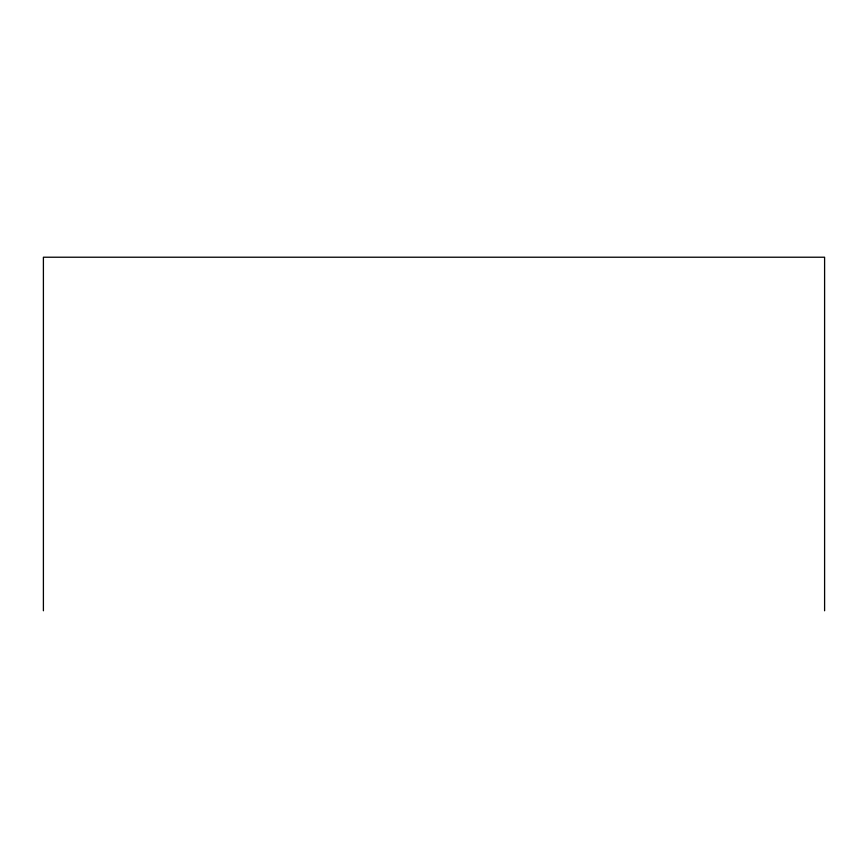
<?xml version="1.0" encoding="UTF-8"?>
<svg xmlns="http://www.w3.org/2000/svg" width="868" height="868" viewBox="0 0 868 868"><rect width="100%" height="100%" fill="white"/><g stroke="black" fill="none" stroke-linecap="round" stroke-linejoin="round"><path stroke-width="1.3" d="M824.6 610.779L824.6 257.221L43.4 257.221L43.4 610.779"/></g></svg>
